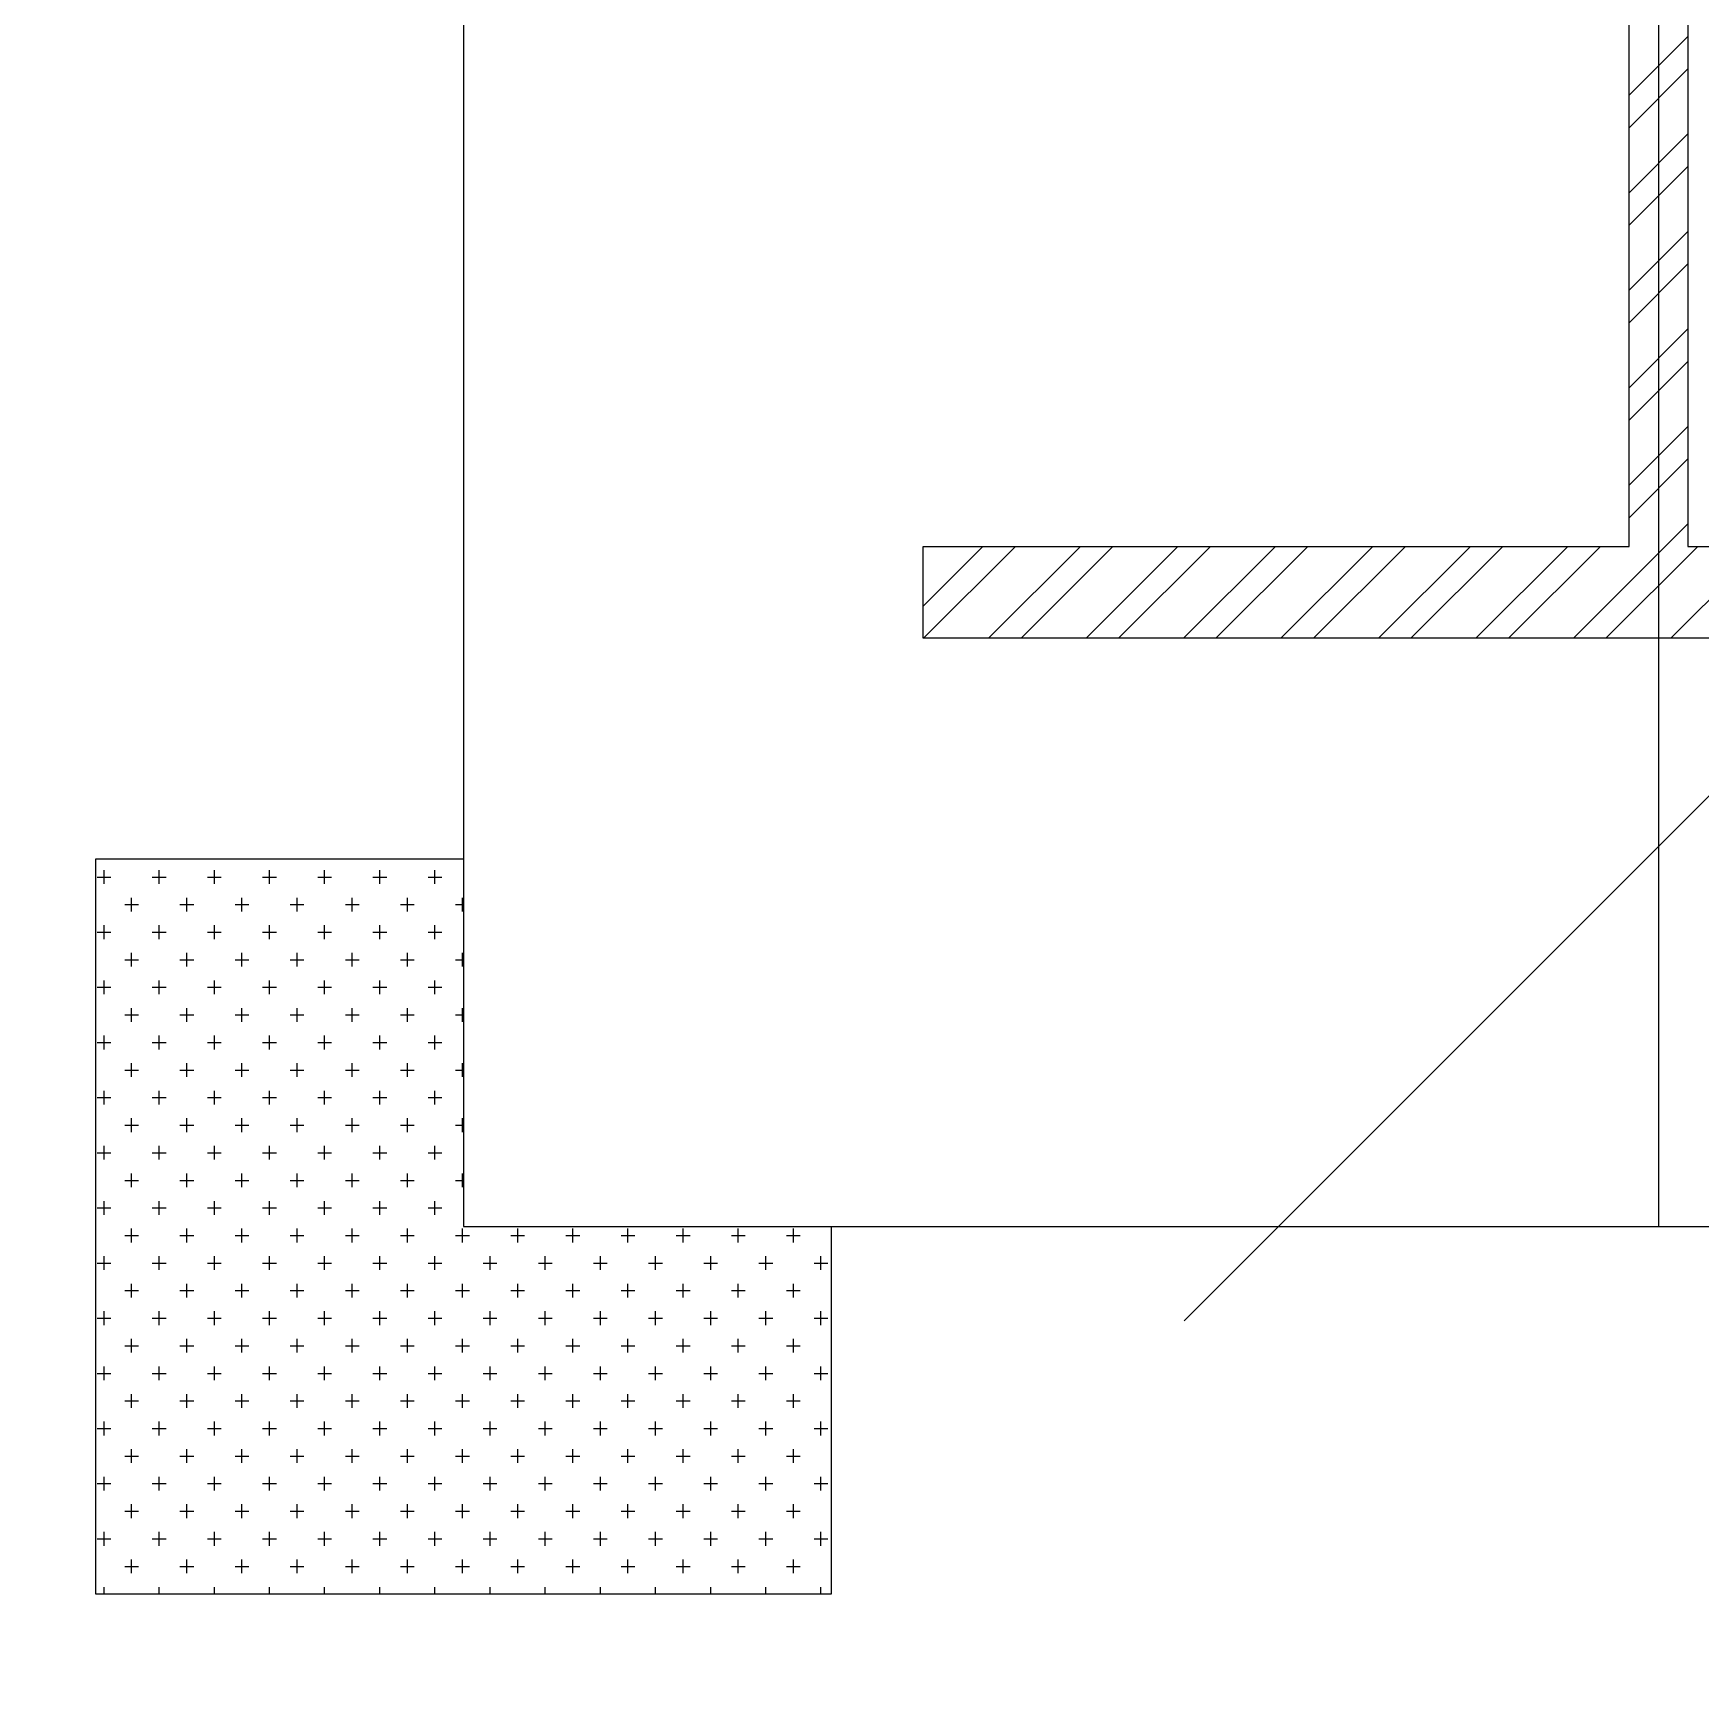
# Model space of a CAD drawing. Extents: x -40736 to 367926, y -65544 to 37405.
# Drawn here: x 347347.09 to 347392.44, y -55402.07 to -55356.88 of the extents above; entities that cross this region are included whole.
import ezdxf

# ---------------------------------------------------------------- set-up
doc = ezdxf.new("R2010")
doc.units = 0
doc.header["$LTSCALE"] = 600
doc.header["$MEASUREMENT"] = 0
doc.linetypes.add('CENTER2', pattern=[1.125, 0.75, -0.125, 0.125, -0.125])
doc.layers.add('底圖', color=253, linetype='CONTINUOUS')

msp = doc.modelspace()

# ---------------------------------------------------------------- linework, layer by layer
at = {"layer": '底圖', "linetype": 'CENTER2'}
for p, q in [((346423.78957, -56346.49011), (348358.78957, -54411.49011)), ((347358.78957, -55297.33166), (347358.78957, -55389.33166)), ((347391.28957, -55297.33166), (347391.28957, -55389.33166)), ((347390.48957, -55370.83166), (347390.48957, -55315.83166)), ((347392.08957, -55315.83166), (347392.08957, -55370.83166)), ((347390.48957, -55358.55932), (347392.08957, -55356.95932)), ((347390.48957, -55359.4432), (347392.08957, -55357.8432)), ((347390.48957, -55361.21097), (347392.08957, -55359.61097)), ((347390.48957, -55362.09485), (347392.08957, -55360.49485)), ((347390.48957, -55363.86262), (347392.08957, -55362.26262)), ((347390.48957, -55364.7465), (347392.08957, -55363.1465)), ((347390.48957, -55366.51427), (347392.08957, -55364.91427)), ((347390.48957, -55367.39815), (347392.08957, -55365.79815)), ((347390.48957, -55369.16592), (347392.08957, -55367.56592)), ((347390.48957, -55370.0498), (347392.08957, -55368.4498)), ((347388.97548, -55373.33166), (347392.08957, -55370.21757)), ((347371.28957, -55372.45602), (347372.91392, -55370.83166)), ((347371.28957, -55373.33166), (347371.28957, -55370.83166)), ((347371.28957, -55370.83166), (347390.48957, -55370.83166)), ((347371.29781, -55373.33166), (347373.79781, -55370.83166)), ((347373.06557, -55373.33166), (347375.56557, -55370.83166)), ((347373.94946, -55373.33166), (347376.44946, -55370.83166)), ((347375.71722, -55373.33166), (347378.21722, -55370.83166)), ((347376.60111, -55373.33166), (347379.10111, -55370.83166)), ((347378.36887, -55373.33166), (347380.86887, -55370.83166)), ((347379.25276, -55373.33166), (347381.75276, -55370.83166)), ((347381.02052, -55373.33166), (347383.52052, -55370.83166)), ((347381.90441, -55373.33166), (347384.40441, -55370.83166)), ((347383.67217, -55373.33166), (347386.17217, -55370.83166)), ((347384.55606, -55373.33166), (347387.05606, -55370.83166)), ((347386.32383, -55373.33166), (347388.82383, -55370.83166)), ((347387.20771, -55373.33166), (347389.70771, -55370.83166)), ((347389.85936, -55373.33166), (347392.35936, -55370.83166)), ((347391.62713, -55373.33166), (347394.12713, -55370.83166)), ((347392.08957, -55370.83166), (347411.28957, -55370.83166)), ((347411.28957, -55373.33166), (347371.28957, -55373.33166)), ((347348.78957, -55399.33166), (347348.78957, -55379.33166)), ((347348.78957, -55379.33166), (347358.78957, -55379.33166)), ((347358.78957, -55379.33166), (347358.78957, -55389.33166)), ((347348.82175, -55379.82512), (347349.19675, -55379.82512)), ((347349.00925, -55380.01262), (347349.00925, -55379.63762)), ((347350.32175, -55379.82512), (347350.69675, -55379.82512)), ((347350.50925, -55380.01262), (347350.50925, -55379.63762)), ((347351.82175, -55379.82512), (347352.19675, -55379.82512)), ((347352.00925, -55380.01262), (347352.00925, -55379.63762)), ((347353.32175, -55379.82512), (347353.69675, -55379.82512)), ((347353.50925, -55380.01262), (347353.50925, -55379.63762)), ((347354.82175, -55379.82512), (347355.19675, -55379.82512)), ((347355.00925, -55380.01262), (347355.00925, -55379.63762)), ((347356.32175, -55379.82512), (347356.69675, -55379.82512)), ((347356.50925, -55380.01262), (347356.50925, -55379.63762)), ((347357.82175, -55379.82512), (347358.19675, -55379.82512)), ((347358.00925, -55380.01262), (347358.00925, -55379.63762)), ((347349.75925, -55380.76262), (347349.75925, -55380.38762)), ((347351.25925, -55380.76262), (347351.25925, -55380.38762)), ((347352.75925, -55380.76262), (347352.75925, -55380.38762)), ((347354.25925, -55380.76262), (347354.25925, -55380.38762)), ((347355.75925, -55380.76262), (347355.75925, -55380.38762)), ((347357.25925, -55380.76262), (347357.25925, -55380.38762)), ((347358.75925, -55380.76262), (347358.75925, -55380.38762)), ((347349.57175, -55380.57512), (347349.94675, -55380.57512)), ((347351.07175, -55380.57512), (347351.44675, -55380.57512)), ((347352.57175, -55380.57512), (347352.94675, -55380.57512)), ((347354.07175, -55380.57512), (347354.44675, -55380.57512)), ((347355.57175, -55380.57512), (347355.94675, -55380.57512)), ((347357.07175, -55380.57512), (347357.44675, -55380.57512)), ((347358.57175, -55380.57512), (347358.78957, -55380.57512)), ((347348.82175, -55381.32512), (347349.19675, -55381.32512)), ((347349.00925, -55381.51262), (347349.00925, -55381.13762)), ((347350.32175, -55381.32512), (347350.69675, -55381.32512)), ((347350.50925, -55381.51262), (347350.50925, -55381.13762)), ((347351.82175, -55381.32512), (347352.19675, -55381.32512)), ((347352.00925, -55381.51262), (347352.00925, -55381.13762)), ((347353.32175, -55381.32512), (347353.69675, -55381.32512)), ((347353.50925, -55381.51262), (347353.50925, -55381.13762)), ((347354.82175, -55381.32512), (347355.19675, -55381.32512)), ((347355.00925, -55381.51262), (347355.00925, -55381.13762)), ((347356.32175, -55381.32512), (347356.69675, -55381.32512)), ((347356.50925, -55381.51262), (347356.50925, -55381.13762)), ((347357.82175, -55381.32512), (347358.19675, -55381.32512)), ((347358.00925, -55381.51262), (347358.00925, -55381.13762)), ((347349.57175, -55382.07512), (347349.94675, -55382.07512)), ((347349.75925, -55382.26262), (347349.75925, -55381.88762)), ((347351.07175, -55382.07512), (347351.44675, -55382.07512)), ((347351.25925, -55382.26262), (347351.25925, -55381.88762)), ((347352.57175, -55382.07512), (347352.94675, -55382.07512)), ((347352.75925, -55382.26262), (347352.75925, -55381.88762)), ((347354.07175, -55382.07512), (347354.44675, -55382.07512)), ((347354.25925, -55382.26262), (347354.25925, -55381.88762)), ((347355.57175, -55382.07512), (347355.94675, -55382.07512)), ((347355.75925, -55382.26262), (347355.75925, -55381.88762)), ((347357.07175, -55382.07512), (347357.44675, -55382.07512)), ((347357.25925, -55382.26262), (347357.25925, -55381.88762)), ((347358.57175, -55382.07512), (347358.78957, -55382.07512)), ((347358.75925, -55382.26262), (347358.75925, -55381.88762)), ((347349.00925, -55383.01262), (347349.00925, -55382.63762)), ((347350.50925, -55383.01262), (347350.50925, -55382.63762)), ((347352.00925, -55383.01262), (347352.00925, -55382.63762)), ((347353.50925, -55383.01262), (347353.50925, -55382.63762)), ((347355.00925, -55383.01262), (347355.00925, -55382.63762)), ((347356.50925, -55383.01262), (347356.50925, -55382.63762)), ((347358.00925, -55383.01262), (347358.00925, -55382.63762)), ((347348.82175, -55382.82512), (347349.19675, -55382.82512)), ((347350.32175, -55382.82512), (347350.69675, -55382.82512)), ((347351.82175, -55382.82512), (347352.19675, -55382.82512)), ((347353.32175, -55382.82512), (347353.69675, -55382.82512)), ((347354.82175, -55382.82512), (347355.19675, -55382.82512)), ((347356.32175, -55382.82512), (347356.69675, -55382.82512)), ((347357.82175, -55382.82512), (347358.19675, -55382.82512)), ((347349.57175, -55383.57512), (347349.94675, -55383.57512)), ((347349.75925, -55383.76262), (347349.75925, -55383.38762)), ((347351.07175, -55383.57512), (347351.44675, -55383.57512)), ((347351.25925, -55383.76262), (347351.25925, -55383.38762)), ((347352.57175, -55383.57512), (347352.94675, -55383.57512)), ((347352.75925, -55383.76262), (347352.75925, -55383.38762)), ((347354.07175, -55383.57512), (347354.44675, -55383.57512)), ((347354.25925, -55383.76262), (347354.25925, -55383.38762)), ((347355.57175, -55383.57512), (347355.94675, -55383.57512)), ((347355.75925, -55383.76262), (347355.75925, -55383.38762)), ((347357.07175, -55383.57512), (347357.44675, -55383.57512)), ((347357.25925, -55383.76262), (347357.25925, -55383.38762)), ((347358.57175, -55383.57512), (347358.78957, -55383.57512)), ((347358.75925, -55383.76262), (347358.75925, -55383.38762)), ((347348.82175, -55384.32512), (347349.19675, -55384.32512)), ((347349.00925, -55384.51262), (347349.00925, -55384.13762)), ((347350.32175, -55384.32512), (347350.69675, -55384.32512)), ((347350.50925, -55384.51262), (347350.50925, -55384.13762)), ((347351.82175, -55384.32512), (347352.19675, -55384.32512)), ((347352.00925, -55384.51262), (347352.00925, -55384.13762)), ((347353.32175, -55384.32512), (347353.69675, -55384.32512)), ((347353.50925, -55384.51262), (347353.50925, -55384.13762)), ((347354.82175, -55384.32512), (347355.19675, -55384.32512)), ((347355.00925, -55384.51262), (347355.00925, -55384.13762)), ((347356.32175, -55384.32512), (347356.69675, -55384.32512)), ((347356.50925, -55384.51262), (347356.50925, -55384.13762)), ((347357.82175, -55384.32512), (347358.19675, -55384.32512)), ((347358.00925, -55384.51262), (347358.00925, -55384.13762)), ((347349.75925, -55385.26262), (347349.75925, -55384.88762)), ((347351.25925, -55385.26262), (347351.25925, -55384.88762)), ((347352.75925, -55385.26262), (347352.75925, -55384.88762)), ((347354.25925, -55385.26262), (347354.25925, -55384.88762)), ((347355.75925, -55385.26262), (347355.75925, -55384.88762)), ((347357.25925, -55385.26262), (347357.25925, -55384.88762)), ((347358.75925, -55385.26262), (347358.75925, -55384.88762)), ((347349.57175, -55385.07512), (347349.94675, -55385.07512)), ((347351.07175, -55385.07512), (347351.44675, -55385.07512)), ((347352.57175, -55385.07512), (347352.94675, -55385.07512)), ((347354.07175, -55385.07512), (347354.44675, -55385.07512)), ((347355.57175, -55385.07512), (347355.94675, -55385.07512)), ((347357.07175, -55385.07512), (347357.44675, -55385.07512)), ((347358.57175, -55385.07512), (347358.78957, -55385.07512)), ((347348.82175, -55385.82512), (347349.19675, -55385.82512)), ((347349.00925, -55386.01262), (347349.00925, -55385.63762)), ((347350.32175, -55385.82512), (347350.69675, -55385.82512)), ((347350.50925, -55386.01262), (347350.50925, -55385.63762)), ((347351.82175, -55385.82512), (347352.19675, -55385.82512)), ((347352.00925, -55386.01262), (347352.00925, -55385.63762)), ((347353.32175, -55385.82512), (347353.69675, -55385.82512)), ((347353.50925, -55386.01262), (347353.50925, -55385.63762)), ((347354.82175, -55385.82512), (347355.19675, -55385.82512)), ((347355.00925, -55386.01262), (347355.00925, -55385.63762)), ((347356.32175, -55385.82512), (347356.69675, -55385.82512)), ((347356.50925, -55386.01262), (347356.50925, -55385.63762)), ((347357.82175, -55385.82512), (347358.19675, -55385.82512)), ((347358.00925, -55386.01262), (347358.00925, -55385.63762)), ((347349.75925, -55386.76262), (347349.75925, -55386.38762)), ((347351.25925, -55386.76262), (347351.25925, -55386.38762)), ((347352.75925, -55386.76262), (347352.75925, -55386.38762)), ((347354.25925, -55386.76262), (347354.25925, -55386.38762)), ((347355.75925, -55386.76262), (347355.75925, -55386.38762)), ((347357.25925, -55386.76262), (347357.25925, -55386.38762)), ((347358.75925, -55386.76262), (347358.75925, -55386.38762)), ((347349.57175, -55386.57512), (347349.94675, -55386.57512)), ((347351.07175, -55386.57512), (347351.44675, -55386.57512)), ((347352.57175, -55386.57512), (347352.94675, -55386.57512)), ((347354.07175, -55386.57512), (347354.44675, -55386.57512)), ((347355.57175, -55386.57512), (347355.94675, -55386.57512)), ((347357.07175, -55386.57512), (347357.44675, -55386.57512)), ((347358.57175, -55386.57512), (347358.78957, -55386.57512)), ((347349.00925, -55387.51262), (347349.00925, -55387.13762)), ((347350.50925, -55387.51262), (347350.50925, -55387.13762)), ((347352.00925, -55387.51262), (347352.00925, -55387.13762)), ((347353.50925, -55387.51262), (347353.50925, -55387.13762)), ((347355.00925, -55387.51262), (347355.00925, -55387.13762)), ((347356.50925, -55387.51262), (347356.50925, -55387.13762)), ((347358.00925, -55387.51262), (347358.00925, -55387.13762)), ((347348.82175, -55387.32512), (347349.19675, -55387.32512)), ((347350.32175, -55387.32512), (347350.69675, -55387.32512)), ((347351.82175, -55387.32512), (347352.19675, -55387.32512)), ((347353.32175, -55387.32512), (347353.69675, -55387.32512)), ((347354.82175, -55387.32512), (347355.19675, -55387.32512)), ((347356.32175, -55387.32512), (347356.69675, -55387.32512)), ((347357.82175, -55387.32512), (347358.19675, -55387.32512)), ((347349.57175, -55388.07512), (347349.94675, -55388.07512)), ((347349.75925, -55388.26262), (347349.75925, -55387.88762)), ((347351.07175, -55388.07512), (347351.44675, -55388.07512)), ((347351.25925, -55388.26262), (347351.25925, -55387.88762)), ((347352.57175, -55388.07512), (347352.94675, -55388.07512)), ((347352.75925, -55388.26262), (347352.75925, -55387.88762)), ((347354.07175, -55388.07512), (347354.44675, -55388.07512)), ((347354.25925, -55388.26262), (347354.25925, -55387.88762)), ((347355.57175, -55388.07512), (347355.94675, -55388.07512)), ((347355.75925, -55388.26262), (347355.75925, -55387.88762)), ((347357.07175, -55388.07512), (347357.44675, -55388.07512)), ((347357.25925, -55388.26262), (347357.25925, -55387.88762)), ((347358.57175, -55388.07512), (347358.78957, -55388.07512)), ((347358.75925, -55388.26262), (347358.75925, -55387.88762)), ((347349.00925, -55389.01262), (347349.00925, -55388.63762)), ((347350.50925, -55389.01262), (347350.50925, -55388.63762)), ((347352.00925, -55389.01262), (347352.00925, -55388.63762)), ((347353.50925, -55389.01262), (347353.50925, -55388.63762)), ((347355.00925, -55389.01262), (347355.00925, -55388.63762)), ((347356.50925, -55389.01262), (347356.50925, -55388.63762)), ((347358.00925, -55389.01262), (347358.00925, -55388.63762)), ((347348.82175, -55388.82512), (347349.19675, -55388.82512)), ((347350.32175, -55388.82512), (347350.69675, -55388.82512)), ((347351.82175, -55388.82512), (347352.19675, -55388.82512)), ((347353.32175, -55388.82512), (347353.69675, -55388.82512)), ((347354.82175, -55388.82512), (347355.19675, -55388.82512)), ((347356.32175, -55388.82512), (347356.69675, -55388.82512)), ((347357.82175, -55388.82512), (347358.19675, -55388.82512)), ((347349.57175, -55389.57512), (347349.94675, -55389.57512)), ((347349.75925, -55389.76262), (347349.75925, -55389.38762)), ((347351.07175, -55389.57512), (347351.44675, -55389.57512)), ((347351.25925, -55389.76262), (347351.25925, -55389.38762)), ((347352.57175, -55389.57512), (347352.94675, -55389.57512)), ((347352.75925, -55389.76262), (347352.75925, -55389.38762)), ((347354.07175, -55389.57512), (347354.44675, -55389.57512)), ((347354.25925, -55389.76262), (347354.25925, -55389.38762)), ((347355.57175, -55389.57512), (347355.94675, -55389.57512)), ((347355.75925, -55389.76262), (347355.75925, -55389.38762)), ((347357.07175, -55389.57512), (347357.44675, -55389.57512)), ((347357.25925, -55389.76262), (347357.25925, -55389.38762)), ((347358.57175, -55389.57512), (347358.94675, -55389.57512)), ((347358.75925, -55389.76262), (347358.75925, -55389.38762)), ((347358.78957, -55389.33166), (347368.78957, -55389.33166)), ((347358.78957, -55389.33166), (347423.78957, -55389.33166)), ((347360.07175, -55389.57512), (347360.44675, -55389.57512)), ((347360.25925, -55389.76262), (347360.25925, -55389.38762)), ((347361.57175, -55389.57512), (347361.94675, -55389.57512)), ((347361.75925, -55389.76262), (347361.75925, -55389.38762)), ((347363.07175, -55389.57512), (347363.44675, -55389.57512)), ((347363.25925, -55389.76262), (347363.25925, -55389.38762)), ((347364.57175, -55389.57512), (347364.94675, -55389.57512)), ((347364.75925, -55389.76262), (347364.75925, -55389.38762)), ((347366.07175, -55389.57512), (347366.44675, -55389.57512)), ((347366.25925, -55389.76262), (347366.25925, -55389.38762)), ((347367.57175, -55389.57512), (347367.94675, -55389.57512)), ((347367.75925, -55389.76262), (347367.75925, -55389.38762)), ((347368.78957, -55389.33166), (347368.78957, -55399.33166)), ((347348.82175, -55390.32512), (347349.19675, -55390.32512)), ((347349.00925, -55390.51262), (347349.00925, -55390.13762)), ((347350.32175, -55390.32512), (347350.69675, -55390.32512)), ((347350.50925, -55390.51262), (347350.50925, -55390.13762)), ((347351.82175, -55390.32512), (347352.19675, -55390.32512)), ((347352.00925, -55390.51262), (347352.00925, -55390.13762)), ((347353.32175, -55390.32512), (347353.69675, -55390.32512)), ((347353.50925, -55390.51262), (347353.50925, -55390.13762)), ((347354.82175, -55390.32512), (347355.19675, -55390.32512)), ((347355.00925, -55390.51262), (347355.00925, -55390.13762)), ((347356.32175, -55390.32512), (347356.69675, -55390.32512)), ((347356.50925, -55390.51262), (347356.50925, -55390.13762)), ((347357.82175, -55390.32512), (347358.19675, -55390.32512)), ((347358.00925, -55390.51262), (347358.00925, -55390.13762)), ((347359.32175, -55390.32512), (347359.69675, -55390.32512)), ((347359.50925, -55390.51262), (347359.50925, -55390.13762)), ((347360.82175, -55390.32512), (347361.19675, -55390.32512)), ((347361.00925, -55390.51262), (347361.00925, -55390.13762)), ((347362.32175, -55390.32512), (347362.69675, -55390.32512)), ((347362.50925, -55390.51262), (347362.50925, -55390.13762)), ((347363.82175, -55390.32512), (347364.19675, -55390.32512)), ((347364.00925, -55390.51262), (347364.00925, -55390.13762)), ((347365.32175, -55390.32512), (347365.69675, -55390.32512)), ((347365.50925, -55390.51262), (347365.50925, -55390.13762)), ((347366.82175, -55390.32512), (347367.19675, -55390.32512)), ((347367.00925, -55390.51262), (347367.00925, -55390.13762)), ((347368.32175, -55390.32512), (347368.69675, -55390.32512)), ((347368.50925, -55390.51262), (347368.50925, -55390.13762)), ((347349.75925, -55391.26262), (347349.75925, -55390.88762)), ((347351.25925, -55391.26262), (347351.25925, -55390.88762)), ((347352.75925, -55391.26262), (347352.75925, -55390.88762)), ((347354.25925, -55391.26262), (347354.25925, -55390.88762)), ((347355.75925, -55391.26262), (347355.75925, -55390.88762)), ((347357.25925, -55391.26262), (347357.25925, -55390.88762)), ((347358.75925, -55391.26262), (347358.75925, -55390.88762)), ((347360.25925, -55391.26262), (347360.25925, -55390.88762)), ((347361.75925, -55391.26262), (347361.75925, -55390.88762)), ((347363.25925, -55391.26262), (347363.25925, -55390.88762)), ((347364.75925, -55391.26262), (347364.75925, -55390.88762)), ((347366.25925, -55391.26262), (347366.25925, -55390.88762)), ((347367.75925, -55391.26262), (347367.75925, -55390.88762)), ((347349.57175, -55391.07512), (347349.94675, -55391.07512)), ((347351.07175, -55391.07512), (347351.44675, -55391.07512)), ((347352.57175, -55391.07512), (347352.94675, -55391.07512)), ((347354.07175, -55391.07512), (347354.44675, -55391.07512)), ((347355.57175, -55391.07512), (347355.94675, -55391.07512)), ((347357.07175, -55391.07512), (347357.44675, -55391.07512)), ((347358.57175, -55391.07512), (347358.94675, -55391.07512)), ((347360.07175, -55391.07512), (347360.44675, -55391.07512)), ((347361.57175, -55391.07512), (347361.94675, -55391.07512)), ((347363.07175, -55391.07512), (347363.44675, -55391.07512)), ((347364.57175, -55391.07512), (347364.94675, -55391.07512)), ((347366.07175, -55391.07512), (347366.44675, -55391.07512)), ((347367.57175, -55391.07512), (347367.94675, -55391.07512)), ((347348.82175, -55391.82512), (347349.19675, -55391.82512)), ((347349.00925, -55392.01262), (347349.00925, -55391.63762)), ((347350.32175, -55391.82512), (347350.69675, -55391.82512)), ((347350.50925, -55392.01262), (347350.50925, -55391.63762)), ((347351.82175, -55391.82512), (347352.19675, -55391.82512)), ((347352.00925, -55392.01262), (347352.00925, -55391.63762)), ((347353.32175, -55391.82512), (347353.69675, -55391.82512)), ((347353.50925, -55392.01262), (347353.50925, -55391.63762)), ((347354.82175, -55391.82512), (347355.19675, -55391.82512)), ((347355.00925, -55392.01262), (347355.00925, -55391.63762)), ((347356.32175, -55391.82512), (347356.69675, -55391.82512)), ((347356.50925, -55392.01262), (347356.50925, -55391.63762)), ((347357.82175, -55391.82512), (347358.19675, -55391.82512)), ((347358.00925, -55392.01262), (347358.00925, -55391.63762)), ((347359.32175, -55391.82512), (347359.69675, -55391.82512)), ((347359.50925, -55392.01262), (347359.50925, -55391.63762)), ((347360.82175, -55391.82512), (347361.19675, -55391.82512)), ((347361.00925, -55392.01262), (347361.00925, -55391.63762)), ((347362.32175, -55391.82512), (347362.69675, -55391.82512)), ((347362.50925, -55392.01262), (347362.50925, -55391.63762)), ((347363.82175, -55391.82512), (347364.19675, -55391.82512)), ((347364.00925, -55392.01262), (347364.00925, -55391.63762)), ((347365.32175, -55391.82512), (347365.69675, -55391.82512)), ((347365.50925, -55392.01262), (347365.50925, -55391.63762)), ((347366.82175, -55391.82512), (347367.19675, -55391.82512)), ((347367.00925, -55392.01262), (347367.00925, -55391.63762)), ((347368.32175, -55391.82512), (347368.69675, -55391.82512)), ((347368.50925, -55392.01262), (347368.50925, -55391.63762)), ((347349.57175, -55392.57512), (347349.94675, -55392.57512)), ((347349.75925, -55392.76262), (347349.75925, -55392.38762)), ((347351.07175, -55392.57512), (347351.44675, -55392.57512)), ((347351.25925, -55392.76262), (347351.25925, -55392.38762)), ((347352.57175, -55392.57512), (347352.94675, -55392.57512)), ((347352.75925, -55392.76262), (347352.75925, -55392.38762)), ((347354.07175, -55392.57512), (347354.44675, -55392.57512)), ((347354.25925, -55392.76262), (347354.25925, -55392.38762)), ((347355.57175, -55392.57512), (347355.94675, -55392.57512)), ((347355.75925, -55392.76262), (347355.75925, -55392.38762)), ((347357.07175, -55392.57512), (347357.44675, -55392.57512)), ((347357.25925, -55392.76262), (347357.25925, -55392.38762)), ((347358.57175, -55392.57512), (347358.94675, -55392.57512)), ((347358.75925, -55392.76262), (347358.75925, -55392.38762)), ((347360.07175, -55392.57512), (347360.44675, -55392.57512)), ((347360.25925, -55392.76262), (347360.25925, -55392.38762)), ((347361.57175, -55392.57512), (347361.94675, -55392.57512)), ((347361.75925, -55392.76262), (347361.75925, -55392.38762)), ((347363.07175, -55392.57512), (347363.44675, -55392.57512)), ((347363.25925, -55392.76262), (347363.25925, -55392.38762)), ((347364.57175, -55392.57512), (347364.94675, -55392.57512)), ((347364.75925, -55392.76262), (347364.75925, -55392.38762)), ((347366.07175, -55392.57512), (347366.44675, -55392.57512)), ((347366.25925, -55392.76262), (347366.25925, -55392.38762)), ((347367.57175, -55392.57512), (347367.94675, -55392.57512)), ((347367.75925, -55392.76262), (347367.75925, -55392.38762)), ((347349.00925, -55393.51262), (347349.00925, -55393.13762)), ((347350.50925, -55393.51262), (347350.50925, -55393.13762)), ((347352.00925, -55393.51262), (347352.00925, -55393.13762)), ((347353.50925, -55393.51262), (347353.50925, -55393.13762)), ((347355.00925, -55393.51262), (347355.00925, -55393.13762)), ((347356.50925, -55393.51262), (347356.50925, -55393.13762)), ((347358.00925, -55393.51262), (347358.00925, -55393.13762)), ((347359.50925, -55393.51262), (347359.50925, -55393.13762)), ((347361.00925, -55393.51262), (347361.00925, -55393.13762)), ((347362.50925, -55393.51262), (347362.50925, -55393.13762)), ((347364.00925, -55393.51262), (347364.00925, -55393.13762)), ((347365.50925, -55393.51262), (347365.50925, -55393.13762)), ((347367.00925, -55393.51262), (347367.00925, -55393.13762)), ((347368.50925, -55393.51262), (347368.50925, -55393.13762)), ((347348.82175, -55393.32512), (347349.19675, -55393.32512)), ((347350.32175, -55393.32512), (347350.69675, -55393.32512)), ((347351.82175, -55393.32512), (347352.19675, -55393.32512)), ((347353.32175, -55393.32512), (347353.69675, -55393.32512)), ((347354.82175, -55393.32512), (347355.19675, -55393.32512)), ((347356.32175, -55393.32512), (347356.69675, -55393.32512)), ((347357.82175, -55393.32512), (347358.19675, -55393.32512)), ((347359.32175, -55393.32512), (347359.69675, -55393.32512)), ((347360.82175, -55393.32512), (347361.19675, -55393.32512)), ((347362.32175, -55393.32512), (347362.69675, -55393.32512)), ((347363.82175, -55393.32512), (347364.19675, -55393.32512)), ((347365.32175, -55393.32512), (347365.69675, -55393.32512)), ((347366.82175, -55393.32512), (347367.19675, -55393.32512)), ((347368.32175, -55393.32512), (347368.69675, -55393.32512)), ((347349.57175, -55394.07512), (347349.94675, -55394.07512)), ((347349.75925, -55394.26262), (347349.75925, -55393.88762)), ((347351.07175, -55394.07512), (347351.44675, -55394.07512)), ((347351.25925, -55394.26262), (347351.25925, -55393.88762)), ((347352.57175, -55394.07512), (347352.94675, -55394.07512)), ((347352.75925, -55394.26262), (347352.75925, -55393.88762)), ((347354.07175, -55394.07512), (347354.44675, -55394.07512)), ((347354.25925, -55394.26262), (347354.25925, -55393.88762)), ((347355.57175, -55394.07512), (347355.94675, -55394.07512)), ((347355.75925, -55394.26262), (347355.75925, -55393.88762)), ((347357.07175, -55394.07512), (347357.44675, -55394.07512)), ((347357.25925, -55394.26262), (347357.25925, -55393.88762)), ((347358.57175, -55394.07512), (347358.94675, -55394.07512)), ((347358.75925, -55394.26262), (347358.75925, -55393.88762)), ((347360.07175, -55394.07512), (347360.44675, -55394.07512)), ((347360.25925, -55394.26262), (347360.25925, -55393.88762)), ((347361.57175, -55394.07512), (347361.94675, -55394.07512)), ((347361.75925, -55394.26262), (347361.75925, -55393.88762)), ((347363.07175, -55394.07512), (347363.44675, -55394.07512)), ((347363.25925, -55394.26262), (347363.25925, -55393.88762)), ((347364.57175, -55394.07512), (347364.94675, -55394.07512)), ((347364.75925, -55394.26262), (347364.75925, -55393.88762)), ((347366.07175, -55394.07512), (347366.44675, -55394.07512)), ((347366.25925, -55394.26262), (347366.25925, -55393.88762)), ((347367.57175, -55394.07512), (347367.94675, -55394.07512)), ((347367.75925, -55394.26262), (347367.75925, -55393.88762)), ((347348.82175, -55394.82512), (347349.19675, -55394.82512)), ((347349.00925, -55395.01262), (347349.00925, -55394.63762)), ((347350.32175, -55394.82512), (347350.69675, -55394.82512)), ((347350.50925, -55395.01262), (347350.50925, -55394.63762)), ((347351.82175, -55394.82512), (347352.19675, -55394.82512)), ((347352.00925, -55395.01262), (347352.00925, -55394.63762)), ((347353.32175, -55394.82512), (347353.69675, -55394.82512)), ((347353.50925, -55395.01262), (347353.50925, -55394.63762)), ((347354.82175, -55394.82512), (347355.19675, -55394.82512)), ((347355.00925, -55395.01262), (347355.00925, -55394.63762)), ((347356.32175, -55394.82512), (347356.69675, -55394.82512)), ((347356.50925, -55395.01262), (347356.50925, -55394.63762)), ((347357.82175, -55394.82512), (347358.19675, -55394.82512)), ((347358.00925, -55395.01262), (347358.00925, -55394.63762)), ((347359.32175, -55394.82512), (347359.69675, -55394.82512)), ((347359.50925, -55395.01262), (347359.50925, -55394.63762)), ((347360.82175, -55394.82512), (347361.19675, -55394.82512)), ((347361.00925, -55395.01262), (347361.00925, -55394.63762)), ((347362.32175, -55394.82512), (347362.69675, -55394.82512)), ((347362.50925, -55395.01262), (347362.50925, -55394.63762)), ((347363.82175, -55394.82512), (347364.19675, -55394.82512)), ((347364.00925, -55395.01262), (347364.00925, -55394.63762)), ((347365.32175, -55394.82512), (347365.69675, -55394.82512)), ((347365.50925, -55395.01262), (347365.50925, -55394.63762)), ((347366.82175, -55394.82512), (347367.19675, -55394.82512)), ((347367.00925, -55395.01262), (347367.00925, -55394.63762)), ((347368.32175, -55394.82512), (347368.69675, -55394.82512)), ((347368.50925, -55395.01262), (347368.50925, -55394.63762)), ((347349.75925, -55395.76262), (347349.75925, -55395.38762)), ((347351.25925, -55395.76262), (347351.25925, -55395.38762)), ((347352.75925, -55395.76262), (347352.75925, -55395.38762)), ((347354.25925, -55395.76262), (347354.25925, -55395.38762)), ((347355.75925, -55395.76262), (347355.75925, -55395.38762)), ((347357.25925, -55395.76262), (347357.25925, -55395.38762)), ((347358.75925, -55395.76262), (347358.75925, -55395.38762)), ((347360.25925, -55395.76262), (347360.25925, -55395.38762)), ((347361.75925, -55395.76262), (347361.75925, -55395.38762)), ((347363.25925, -55395.76262), (347363.25925, -55395.38762)), ((347364.75925, -55395.76262), (347364.75925, -55395.38762)), ((347366.25925, -55395.76262), (347366.25925, -55395.38762)), ((347367.75925, -55395.76262), (347367.75925, -55395.38762)), ((347349.57175, -55395.57512), (347349.94675, -55395.57512)), ((347351.07175, -55395.57512), (347351.44675, -55395.57512)), ((347352.57175, -55395.57512), (347352.94675, -55395.57512)), ((347354.07175, -55395.57512), (347354.44675, -55395.57512)), ((347355.57175, -55395.57512), (347355.94675, -55395.57512)), ((347357.07175, -55395.57512), (347357.44675, -55395.57512)), ((347358.57175, -55395.57512), (347358.94675, -55395.57512)), ((347360.07175, -55395.57512), (347360.44675, -55395.57512)), ((347361.57175, -55395.57512), (347361.94675, -55395.57512)), ((347363.07175, -55395.57512), (347363.44675, -55395.57512)), ((347364.57175, -55395.57512), (347364.94675, -55395.57512)), ((347366.07175, -55395.57512), (347366.44675, -55395.57512)), ((347367.57175, -55395.57512), (347367.94675, -55395.57512)), ((347348.82175, -55396.32512), (347349.19675, -55396.32512)), ((347349.00925, -55396.51262), (347349.00925, -55396.13762)), ((347350.32175, -55396.32512), (347350.69675, -55396.32512)), ((347350.50925, -55396.51262), (347350.50925, -55396.13762)), ((347351.82175, -55396.32512), (347352.19675, -55396.32512)), ((347352.00925, -55396.51262), (347352.00925, -55396.13762)), ((347353.32175, -55396.32512), (347353.69675, -55396.32512)), ((347353.50925, -55396.51262), (347353.50925, -55396.13762)), ((347354.82175, -55396.32512), (347355.19675, -55396.32512)), ((347355.00925, -55396.51262), (347355.00925, -55396.13762)), ((347356.32175, -55396.32512), (347356.69675, -55396.32512)), ((347356.50925, -55396.51262), (347356.50925, -55396.13762)), ((347357.82175, -55396.32512), (347358.19675, -55396.32512)), ((347358.00925, -55396.51262), (347358.00925, -55396.13762)), ((347359.32175, -55396.32512), (347359.69675, -55396.32512)), ((347359.50925, -55396.51262), (347359.50925, -55396.13762)), ((347360.82175, -55396.32512), (347361.19675, -55396.32512)), ((347361.00925, -55396.51262), (347361.00925, -55396.13762)), ((347362.32175, -55396.32512), (347362.69675, -55396.32512)), ((347362.50925, -55396.51262), (347362.50925, -55396.13762)), ((347363.82175, -55396.32512), (347364.19675, -55396.32512)), ((347364.00925, -55396.51262), (347364.00925, -55396.13762)), ((347365.32175, -55396.32512), (347365.69675, -55396.32512)), ((347365.50925, -55396.51262), (347365.50925, -55396.13762)), ((347366.82175, -55396.32512), (347367.19675, -55396.32512)), ((347367.00925, -55396.51262), (347367.00925, -55396.13762)), ((347368.32175, -55396.32512), (347368.69675, -55396.32512)), ((347368.50925, -55396.51262), (347368.50925, -55396.13762)), ((347349.57175, -55397.07512), (347349.94675, -55397.07512)), ((347349.75925, -55397.26262), (347349.75925, -55396.88762)), ((347351.07175, -55397.07512), (347351.44675, -55397.07512)), ((347351.25925, -55397.26262), (347351.25925, -55396.88762)), ((347352.57175, -55397.07512), (347352.94675, -55397.07512)), ((347352.75925, -55397.26262), (347352.75925, -55396.88762)), ((347354.07175, -55397.07512), (347354.44675, -55397.07512)), ((347354.25925, -55397.26262), (347354.25925, -55396.88762)), ((347355.57175, -55397.07512), (347355.94675, -55397.07512)), ((347355.75925, -55397.26262), (347355.75925, -55396.88762)), ((347357.07175, -55397.07512), (347357.44675, -55397.07512)), ((347357.25925, -55397.26262), (347357.25925, -55396.88762)), ((347358.57175, -55397.07512), (347358.94675, -55397.07512)), ((347358.75925, -55397.26262), (347358.75925, -55396.88762)), ((347360.07175, -55397.07512), (347360.44675, -55397.07512)), ((347360.25925, -55397.26262), (347360.25925, -55396.88762)), ((347361.57175, -55397.07512), (347361.94675, -55397.07512)), ((347361.75925, -55397.26262), (347361.75925, -55396.88762)), ((347363.07175, -55397.07512), (347363.44675, -55397.07512)), ((347363.25925, -55397.26262), (347363.25925, -55396.88762)), ((347364.57175, -55397.07512), (347364.94675, -55397.07512)), ((347364.75925, -55397.26262), (347364.75925, -55396.88762)), ((347366.07175, -55397.07512), (347366.44675, -55397.07512)), ((347366.25925, -55397.26262), (347366.25925, -55396.88762)), ((347367.57175, -55397.07512), (347367.94675, -55397.07512)), ((347367.75925, -55397.26262), (347367.75925, -55396.88762)), ((347349.00925, -55398.01262), (347349.00925, -55397.63762)), ((347350.50925, -55398.01262), (347350.50925, -55397.63762)), ((347352.00925, -55398.01262), (347352.00925, -55397.63762)), ((347353.50925, -55398.01262), (347353.50925, -55397.63762)), ((347355.00925, -55398.01262), (347355.00925, -55397.63762)), ((347356.50925, -55398.01262), (347356.50925, -55397.63762)), ((347358.00925, -55398.01262), (347358.00925, -55397.63762)), ((347359.50925, -55398.01262), (347359.50925, -55397.63762)), ((347361.00925, -55398.01262), (347361.00925, -55397.63762)), ((347362.50925, -55398.01262), (347362.50925, -55397.63762)), ((347364.00925, -55398.01262), (347364.00925, -55397.63762)), ((347365.50925, -55398.01262), (347365.50925, -55397.63762)), ((347367.00925, -55398.01262), (347367.00925, -55397.63762)), ((347368.50925, -55398.01262), (347368.50925, -55397.63762)), ((347348.82175, -55397.82512), (347349.19675, -55397.82512)), ((347350.32175, -55397.82512), (347350.69675, -55397.82512)), ((347351.82175, -55397.82512), (347352.19675, -55397.82512)), ((347353.32175, -55397.82512), (347353.69675, -55397.82512)), ((347354.82175, -55397.82512), (347355.19675, -55397.82512)), ((347356.32175, -55397.82512), (347356.69675, -55397.82512)), ((347357.82175, -55397.82512), (347358.19675, -55397.82512)), ((347359.32175, -55397.82512), (347359.69675, -55397.82512)), ((347360.82175, -55397.82512), (347361.19675, -55397.82512)), ((347362.32175, -55397.82512), (347362.69675, -55397.82512)), ((347363.82175, -55397.82512), (347364.19675, -55397.82512)), ((347365.32175, -55397.82512), (347365.69675, -55397.82512)), ((347366.82175, -55397.82512), (347367.19675, -55397.82512)), ((347368.32175, -55397.82512), (347368.69675, -55397.82512)), ((347349.57175, -55398.57512), (347349.94675, -55398.57512)), ((347349.75925, -55398.76262), (347349.75925, -55398.38762)), ((347351.07175, -55398.57512), (347351.44675, -55398.57512)), ((347351.25925, -55398.76262), (347351.25925, -55398.38762)), ((347352.57175, -55398.57512), (347352.94675, -55398.57512)), ((347352.75925, -55398.76262), (347352.75925, -55398.38762)), ((347354.07175, -55398.57512), (347354.44675, -55398.57512)), ((347354.25925, -55398.76262), (347354.25925, -55398.38762)), ((347355.57175, -55398.57512), (347355.94675, -55398.57512)), ((347355.75925, -55398.76262), (347355.75925, -55398.38762)), ((347357.07175, -55398.57512), (347357.44675, -55398.57512)), ((347357.25925, -55398.76262), (347357.25925, -55398.38762)), ((347358.57175, -55398.57512), (347358.94675, -55398.57512)), ((347358.75925, -55398.76262), (347358.75925, -55398.38762)), ((347360.07175, -55398.57512), (347360.44675, -55398.57512)), ((347360.25925, -55398.76262), (347360.25925, -55398.38762)), ((347361.57175, -55398.57512), (347361.94675, -55398.57512)), ((347361.75925, -55398.76262), (347361.75925, -55398.38762)), ((347363.07175, -55398.57512), (347363.44675, -55398.57512)), ((347363.25925, -55398.76262), (347363.25925, -55398.38762)), ((347364.57175, -55398.57512), (347364.94675, -55398.57512)), ((347364.75925, -55398.76262), (347364.75925, -55398.38762)), ((347366.07175, -55398.57512), (347366.44675, -55398.57512)), ((347366.25925, -55398.76262), (347366.25925, -55398.38762)), ((347367.57175, -55398.57512), (347367.94675, -55398.57512)), ((347367.75925, -55398.76262), (347367.75925, -55398.38762)), ((347368.78957, -55399.33166), (347348.78957, -55399.33166)), ((347348.82175, -55399.32512), (347349.19675, -55399.32512)), ((347349.00925, -55399.33166), (347349.00925, -55399.13762)), ((347350.32175, -55399.32512), (347350.69675, -55399.32512)), ((347350.50925, -55399.33166), (347350.50925, -55399.13762)), ((347351.82175, -55399.32512), (347352.19675, -55399.32512)), ((347352.00925, -55399.33166), (347352.00925, -55399.13762)), ((347353.32175, -55399.32512), (347353.69675, -55399.32512)), ((347353.50925, -55399.33166), (347353.50925, -55399.13762)), ((347354.82175, -55399.32512), (347355.19675, -55399.32512)), ((347355.00925, -55399.33166), (347355.00925, -55399.13762)), ((347356.32175, -55399.32512), (347356.69675, -55399.32512)), ((347356.50925, -55399.33166), (347356.50925, -55399.13762)), ((347357.82175, -55399.32512), (347358.19675, -55399.32512)), ((347358.00925, -55399.33166), (347358.00925, -55399.13762)), ((347359.32175, -55399.32512), (347359.69675, -55399.32512)), ((347359.50925, -55399.33166), (347359.50925, -55399.13762)), ((347360.82175, -55399.32512), (347361.19675, -55399.32512)), ((347361.00925, -55399.33166), (347361.00925, -55399.13762)), ((347362.32175, -55399.32512), (347362.69675, -55399.32512)), ((347362.50925, -55399.33166), (347362.50925, -55399.13762)), ((347363.82175, -55399.32512), (347364.19675, -55399.32512)), ((347364.00925, -55399.33166), (347364.00925, -55399.13762)), ((347365.32175, -55399.32512), (347365.69675, -55399.32512)), ((347365.50925, -55399.33166), (347365.50925, -55399.13762)), ((347366.82175, -55399.32512), (347367.19675, -55399.32512)), ((347367.00925, -55399.33166), (347367.00925, -55399.13762)), ((347368.32175, -55399.32512), (347368.69675, -55399.32512)), ((347368.50925, -55399.33166), (347368.50925, -55399.13762))]:
    msp.add_line(p, q, dxfattribs=at)

doc.saveas('drawing.dxf')
